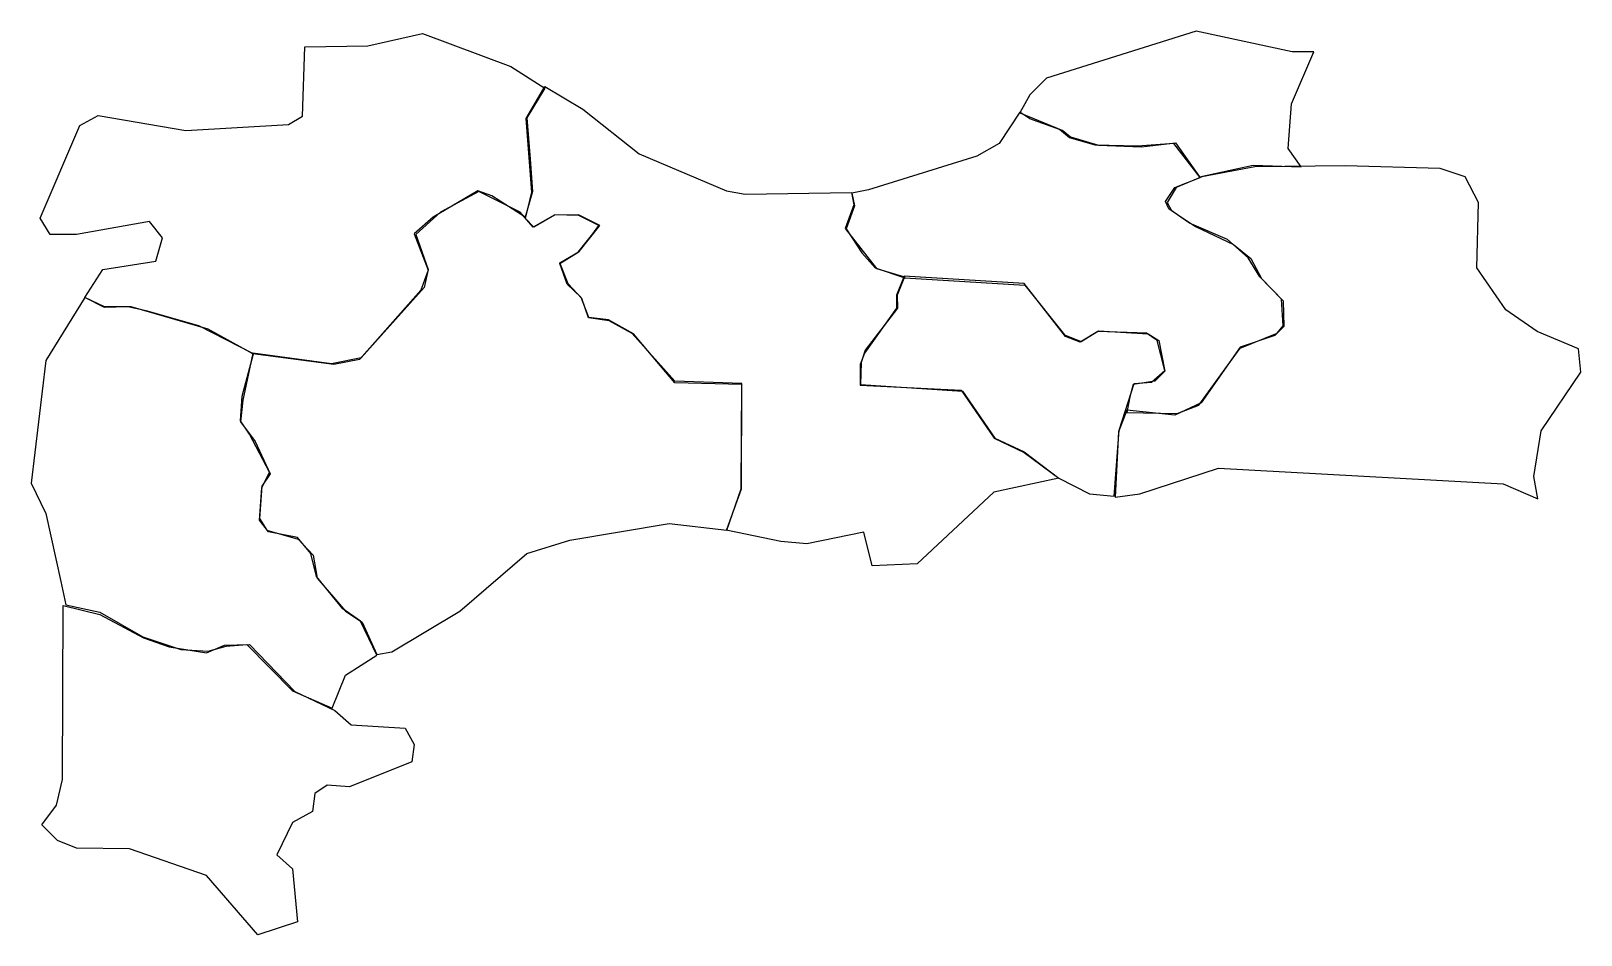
# Model space of a CAD drawing. Extents: x -303 to 453, y 153 to 594.
import ezdxf

# ---------------------------------------------------------------- set-up
doc = ezdxf.new("R2010")
doc.units = 0
doc.layers.add('Layer_1', color=7, linetype='CONTINUOUS')

msp = doc.modelspace()

# ---------------------------------------------------------------- linework, layer by layer
at = {"layer": 'Layer_1', "color": 7}
for points in [[(-277.185856, 463.862052), (-268.29652, 477.600124), (-242.436608, 481.640732), (-239.20412, 492.954444), (-245.669096, 501.03566), (-281.226472, 494.570684), (-294.156424, 494.570684), (-299.005152, 502.651908), (-279.610224, 547.90674), (-270.72088, 552.755476), (-227.890416, 545.482372), (-177.786848, 548.310804), (-170.917808, 552.351412), (-169.705624, 586.29254), (-138.996992, 586.696596), (-112.32896, 592.757516), (-69.094434, 576.595076), (-52.527932, 566.089484), (-61.417274, 551.543292), (-59.80103, 531.340236), (-58.588848, 515.58186), (-62.225397, 503.055972), (-78.387838, 513.561556), (-85.256872, 515.985924), (-107.076168, 503.055972), (-116.369576, 494.974748), (-109.500536, 477.19606), (-113.137088, 467.498596), (-143.0376, 433.557476), (-155.563496, 431.133108), (-195.161472, 436.3859), (-216.980768, 448.507732), (-254.55844, 459.41738), (-267.488392, 459.41738), (-277.185856, 463.862052), (-296.176728, 433.153412), (-303.449824, 373.35238), (-296.176728, 358.402124), (-288.903632, 325.269116), (-286.479264, 313.955412), (-269.91276, 310.31886), (-248.901584, 298.197028), (-230.314784, 292.136116), (-216.980768, 291.327996), (-208.091424, 293.752364), (-197.989896, 294.560484), (-175.766544, 271.933068), (-156.371616, 263.447788), (-149.90664, 279.610228), (-134.55232, 289.307692), (-142.633536, 305.874188), (-151.118824, 311.935108), (-164.048776, 327.693484), (-166.8772, 339.007196), (-173.342176, 346.684356), (-187.484312, 349.51278), (-191.928984, 355.169636), (-190.7168, 370.928012), (-187.080248, 378.605172), (-196.777712, 397.19198), (-201.222384, 403.656956), (-200.414264, 415.778788), (-194.757408, 436.3859), (-221.42544, 450.123972), (-247.285344, 457.397076), (-256.174688, 459.41738), (-267.488392, 459.013316), (-277.185856, 463.862052)], [(267.084336, 522.854956), (293.348296, 528.511812), (316.78384, 527.703692), (310.318864, 536.593036), (311.935104, 558.412324), (322.844752, 583.868172), (312.339168, 583.868172), (265.468088, 593.9697), (192.333048, 570.93822), (184.251824, 562.856996), (179.403096, 553.96766), (200.414264, 545.482372), (204.050816, 542.249884), (217.788888, 538.209276), (238.800064, 537.401156), (255.36656, 539.42146), (267.084336, 522.854956)], [(36.365492, 350.724964), (43.436559, 370.523956), (43.63859, 421.8397), (10.909647, 423.051884), (-9.899495, 446.285396), (-21.213203, 452.54834), (-31.314729, 453.962556), (-34.547217, 463.457988), (-41.214224, 470.52906), (-45.254834, 480.832612), (-35.7594, 486.287436), (-25.657874, 499.015356), (-36.163461, 504.268148), (-47.88123, 504.066124), (-57.982756, 498.207236), (-62.023366, 502.449876), (-58.992909, 515.379828), (-61.619306, 551.34126), (-52.527933, 566.897612), (-33.941126, 555.785932), (-6.464976, 533.966636), (36.163461, 515.985924), (45.254834, 514.369676), (97.176672, 515.177796), (98.388856, 509.116884), (94.146216, 497.601148), (109.298504, 478.004188), (123.036584, 473.963572), (119.400032, 465.074236), (119.602064, 458.60926), (103.84368, 438.204172), (101.823376, 432.14326), (101.621344, 421.435644), (151.320848, 418.203156), (167.079232, 395.171676), (181.4234, 388.504668), (198.39396, 375.776748), (166.675168, 368.907708), (129.299528, 333.956436), (107.2782, 332.946276), (103.237592, 349.310748), (75.35738, 343.6539), (62.629458, 344.866076), (36.769553, 350.118876), (36.365492, 350.724964)], [(97.378704, 514.77374), (98.590888, 508.71282), (94.55028, 497.399116), (102.22744, 485.681348), (108.692416, 478.408244), (123.238608, 473.559516), (181.827456, 469.922964), (201.222384, 445.6793), (209.303608, 442.446812), (217.788888, 447.699612), (242.032552, 446.083364), (247.285344, 442.850876), (250.113768, 427.90062), (245.26504, 423.051884), (234.759448, 421.435644), (233.143208, 415.374724), (231.52696, 407.697564), (256.174688, 407.293508), (266.680272, 411.334116), (286.88332, 439.214324), (305.066072, 446.487428), (307.894496, 450.123972), (307.086376, 463.053924), (296.580784, 473.963572), (290.923936, 483.25698), (280.822408, 492.146324), (262.2356, 500.22754), (252.134072, 507.09658), (250.517832, 510.733124), (254.962504, 517.602164), (267.488392, 522.4509), (254.55844, 539.017396), (236.77976, 537.805212), (216.172648, 538.209276), (203.646752, 541.845828), (198.798024, 545.886436), (184.251824, 551.139228), (179.403096, 554.371716), (169.301568, 539.017396), (158.39192, 532.956484), (105.459928, 516.38998), (97.378704, 514.77374)], [(225.870112, 366.48334), (237.991936, 368.099588), (276.377736, 380.625476), (415.374728, 372.948324), (432.345288, 365.67522), (430.324984, 376.584868), (433.961536, 398.808228), (453.356464, 427.496556), (452.14428, 438.810268), (431.941232, 447.295548), (416.586912, 457.801132), (402.444776, 478.408244), (403.252896, 510.329068), (396.78792, 522.854956), (384.666088, 526.895572), (338.199072, 528.107748), (294.156424, 527.703692), (268.29652, 522.854956), (255.770624, 517.602164), (251.325952, 510.329068), (253.346256, 506.28846), (265.064032, 498.6113), (283.650832, 489.721956), (292.13612, 482.852916), (297.388912, 473.155452), (307.894496, 462.245804), (308.29856, 449.719916), (303.853888, 445.275244), (286.88332, 439.618388), (267.892456, 412.5463), (254.962504, 406.485388), (231.52696, 408.909748), (227.486352, 398.404164), (225.870112, 366.48334)], [(-134.55232, 289.711748), (-127.279224, 290.923932), (-94.146216, 310.722924), (-61.417274, 339.007196), (-40.406102, 345.472172), (8.08122, 353.553388), (36.365492, 350.3209), (43.234529, 370.523956), (43.63859, 421.435644), (10.909647, 422.243764), (-9.293403, 446.083364), (-21.415234, 452.952404), (-31.112698, 454.164588), (-34.749247, 463.862052), (-41.618285, 470.327028), (-45.254834, 480.428548), (-36.365492, 486.085404), (-29.092394, 494.974748), (-26.263966, 499.015356), (-35.96143, 503.864092), (-47.6792, 504.268148), (-58.184786, 498.207236), (-64.649763, 505.480332), (-84.852816, 515.58186), (-103.439624, 505.480332), (-115.561448, 494.570684), (-109.500536, 477.600124), (-111.52084, 468.71078), (-142.22948, 434.365596), (-156.775672, 431.537164), (-195.161472, 436.789964), (-200.010208, 413.758484), (-201.222384, 403.2529), (-193.949288, 393.555436), (-186.676192, 377.797052), (-190.7168, 371.73614), (-191.928984, 355.977756), (-188.292432, 350.3209), (-172.938112, 345.876228), (-165.665016, 338.199076), (-163.644712, 326.885364), (-149.90664, 310.722924), (-141.825416, 305.470132), (-134.55232, 289.711748)], [(225.466048, 366.887404), (227.890416, 399.212284), (235.163512, 421.8397), (243.648792, 422.647828), (250.113768, 428.304676), (246.477224, 442.850876), (241.224424, 446.487428), (217.384824, 447.295548), (208.899544, 442.042756), (201.626448, 444.87118), (181.4234, 470.731084), (122.834552, 474.367636), (119.198, 465.074236), (119.198, 458.60926), (103.439624, 436.789964), (101.419312, 431.133108), (101.419312, 421.03158), (150.71476, 418.607212), (166.8772, 395.171676), (181.4234, 388.302636), (198.39396, 375.776748), (213.344216, 368.099588), (225.466048, 366.887404)], [(-287.691448, 313.551348), (-269.91276, 309.106676), (-248.497528, 297.792972), (-235.971632, 293.3483), (-217.788888, 290.519876), (-208.899544, 294.15642), (-196.777712, 294.560484), (-174.55436, 271.529004), (-155.159432, 262.235604), (-147.078208, 255.366564), (-120.814248, 253.750316), (-116.369576, 245.6691), (-117.58176, 237.18382), (-147.886336, 225.061988), (-158.795984, 225.870108), (-164.856896, 221.8295), (-166.06908, 212.940156), (-175.766544, 207.687364), (-183.443704, 191.92898), (-175.766544, 185.059948), (-173.342176, 159.200044), (-192.737104, 152.735068), (-217.788888, 181.82746), (-255.36656, 194.757412), (-281.226472, 195.161476), (-290.519872, 198.79802), (-298.197032, 206.47518), (-290.923936, 216.172644), (-288.095504, 228.69854), (-287.691448, 313.551348)]]:
    msp.add_lwpolyline(points, close=True, dxfattribs=at)

doc.saveas('drawing.dxf')
